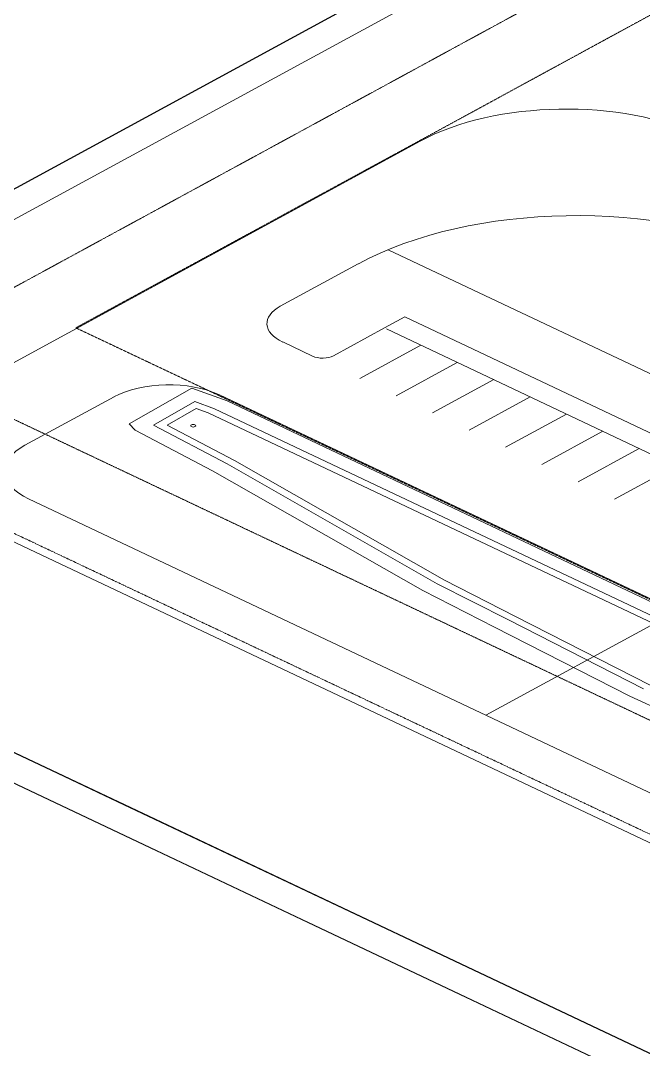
# Model space of a CAD drawing. Header units: inches. Extents: x 27328 to 121296, y -4075 to 4147.
# Drawn here: x 28680 to 30182, y -521 to 1959 of the extents above; entities that cross this region are included whole.
import ezdxf

# ---------------------------------------------------------------- set-up
doc = ezdxf.new("R2010")
doc.units = ezdxf.units.IN
doc.header["$MEASUREMENT"] = 0
for name, pattern in [('Center 1_4_', [0.53125, 0.25, -0.09375, 0.09375, -0.09375]), ('Hidden', [0.28125, 0.1875, -0.09375]), ('IMPORT-CENTER2 _2_', [6.328125, 4.21875, -0.703125, 0.703125, -0.703125])]:
    doc.linetypes.add(name, pattern=pattern)
for name, color, linetype, lineweight in [('A-DETL', 90, 'Continuous', 9), ('A-PROP-SBCK', 71, 'Hidden', 15), ('BMP', 80, 'Continuous', 9), ('C-TOPO', 7, 'Continuous', 9), ('Conc', 7, 'Continuous', 9), ('EOP-EX', 125, 'Continuous', 9), ('EOP-PR', 4, 'Continuous', 9), ('G-ANNO-SYMB', 111, 'Continuous', 9), ('PAINT', 190, 'Continuous', 9), ('PROP', 3, 'Center 1_4_', 9)]:
    doc.layers.add(name, color=color, linetype=linetype, lineweight=lineweight)

msp = doc.modelspace()

# ---------------------------------------------------------------- linework, layer by layer
at = {"layer": 'A-DETL'}
for p, q in [((30321.5, 1049.4), (29566.3, 1406.6)), ((29802.2, 284.7), (30694.1, 770))]:
    msp.add_line(p, q, dxfattribs=at)
at = {"layer": 'A-DETL', "linetype": 'IMPORT-CENTER2 _2_'}
msp.add_line((33245.9, -1443.9), (27848, 1109), dxfattribs=at)
at = {"layer": 'A-PROP-SBCK'}
for p, q in [((28813.5, 1218.3), (32388.8, 3164)), ((31712.3, -152.6), (28813.5, 1218.3))]:
    msp.add_line(p, q, dxfattribs=at)
at = {"layer": 'BMP'}
for p, q in [((28942.4, 986.9), (29092.9, 1072.9)), ((29092.9, 1072.9), (29178.2, 1042.1)), ((29178.2, 1042.1), (31286.1, 44)), ((29000.7, 983.5), (29100.2, 1040.4)), ((29033.4, 983.9), (29103.9, 1024.1)), ((29100.2, 1040.4), (29147.8, 1023.2)), ((29103.9, 1024.1), (29132.6, 1013.8)), ((29147.8, 1023.2), (31240.8, 32.1)), ((29132.6, 1013.8), (31218.2, 26.2)), ((28956.9, 971.5), (28942.4, 986.9)), ((29143, 873.7), (28956.9, 971.5)), ((29178.2, 890.3), (29000.7, 983.5)), ((29195.8, 898.6), (29033.4, 983.9)), ((29702.5, 610), (29195.8, 898.6)), ((29650, 584.9), (29143, 873.7)), ((29685, 601.6), (29178.2, 890.3)), ((29856.7, 514.2), (29685, 601.6)), ((29873.7, 522.8), (29702.5, 610)), ((29822.7, 497), (29650, 584.9)), ((30198.8, 356.7), (29873.7, 522.8)), ((30149.1, 330.3), (29822.7, 497)), ((30182.2, 347.9), (29856.7, 514.2)), ((30724.5, 67), (30149.1, 330.3))]:
    msp.add_line(p, q, dxfattribs=at)
msp.add_ellipse((29096.6, 982.3), major_axis=(6, 0), ratio=0.507323, dxfattribs=at)
at = {"layer": 'C-TOPO', "lineweight": 25}
for p, q in [((32497.6, 3638.6), (27328.5, 825.6)), ((28930.5, 68.6), (28010.7, 503.6)), ((31404.7, -1101.6), (28930.5, 68.6))]:
    msp.add_line(p, q, dxfattribs=at)
at = {"layer": 'C-TOPO'}
for p, q in [((27327.8, 825.9), (30318.5, 2453.4)), ((32725.1, -1799.8), (27328.4, 752.6)), ((28929.4, 68.5), (28009.8, 503.4)), ((28929.4, 68.5), (31404.6, -1102.2))]:
    msp.add_line(p, q, dxfattribs=at)
at = {"layer": 'Conc'}
for p, q in [((29606.9, 1244.7), (29557.8, 1218)), ((29606.9, 1244.7), (30702.8, 726.4)), ((31729.5, 190.9), (29562.3, 1215.8))]:
    msp.add_line(p, q, dxfattribs=at)
msp.add_ellipse((29037.2, 989.8), major_axis=(180, 0), ratio=0.507323, start_param=0.820452, end_param=2.391248, dxfattribs=at)
at = {"layer": 'EOP-EX'}
msp.add_line((30904.3, -236.6), (28699.7, 806.1), dxfattribs=at)
at = {"layer": 'EOP-PR'}
for p, q in [((29644.1, 1668.2), (28480.1, 1034.8)), ((29494.7, 1372.6), (29306.5, 1270.2)), ((29435, 1151.2), (29557.8, 1218)), ((29384.2, 1150.3), (29312.5, 1184.2)), ((28905.6, 1052), (28690.8, 935.1)), ((29160, 1056.5), (31364.6, 13.9))]:
    msp.add_line(p, q, dxfattribs=at)
for centre, major_axis, start_param, end_param in [((29995.2, 1502.2), (480, 0), 0.820452, 2.391248), ((30021.4, 1123.6), (720, 0), 0.820452, 2.391248), ((29394.3, 1228.7), (120, 0), 2.391248, 3.962045), ((29408.7, 1163.6), (36, 0), 3.962045, 5.532841), ((28822.4, 872.9), (180, 0), 2.391248, 3.962045)]:
    msp.add_ellipse(centre, major_axis=major_axis, ratio=0.507323, start_param=start_param, end_param=end_param, dxfattribs=at)
at = {"layer": 'G-ANNO-SYMB'}
for p, q in [((32496.9, 3565.2), (27327.8, 752.2)), ((27327.8, 1334.3), (32725.7, -1218.7)), ((32725.7, -1800.7), (27327.8, 752.2))]:
    msp.add_line(p, q, dxfattribs=at)
at = {"layer": 'PAINT'}
for p, q in [((29498.3, 1096.3), (29645.6, 1176.5)), ((29586, 1054.8), (29733.3, 1134.9)), ((29673.8, 1013.3), (29821.1, 1093.4)), ((29761.6, 971.8), (29908.9, 1051.9)), ((29849.4, 930.3), (29996.6, 1010.4)), ((29937.1, 888.7), (30084.4, 968.9)), ((30024.9, 847.2), (30172.2, 927.4)), ((30112.7, 805.7), (30260, 885.9))]:
    msp.add_line(p, q, dxfattribs=at)
at = {"layer": 'PROP'}
for p, q in [((28351.5, 1145.5), (32458.8, 3380.6)), ((31511.4, -348.9), (28118, 1256))]:
    msp.add_line(p, q, dxfattribs=at)

doc.saveas('drawing.dxf')
